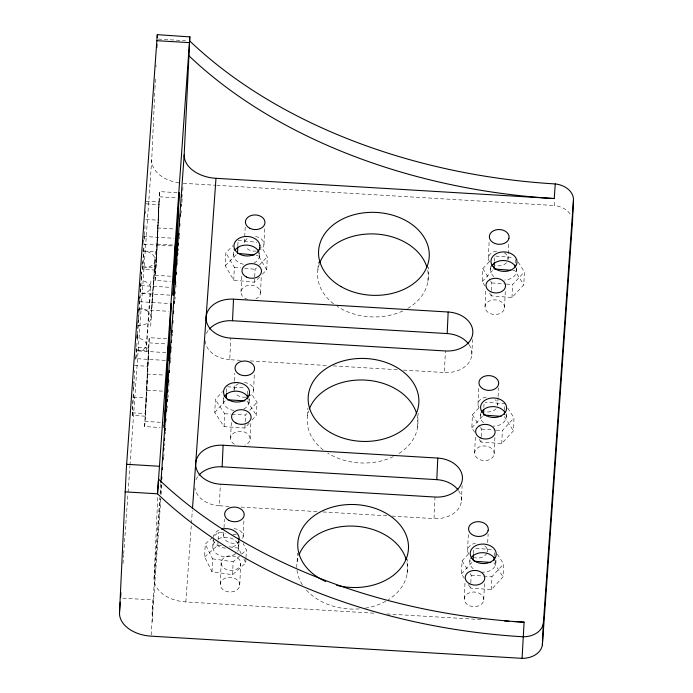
<?xml version="1.0" encoding="UTF-8"?>
<svg xmlns="http://www.w3.org/2000/svg" width="693" height="693" viewBox="0 0 693 693"><rect width="100%" height="100%" fill="white"/><g stroke="black" fill="none" stroke-linecap="round" stroke-linejoin="round"><path stroke-width="0.52" stroke-dasharray="3.46 2.6" d="M133.16 394.525L132.268 415.41L145.279 416.19L148.657 348.077L135.646 347.297M143.555 248.449L142.663 269.334L155.674 270.114L156.289 261.807M166.727 338.73L149.272 337.69L148.934 341.103L144.664 426.576L160.074 427.503M148.657 348.077L145.279 416.19M144.664 426.576L146.803 394.326L149.272 337.69M177.122 192.654L159.659 191.614L159.329 195.028L155.059 280.5L170.461 281.427M146.041 201.221L159.043 202.001L155.674 270.114M156.453 259.095L159.043 202.001M155.059 280.5L157.19 248.241L159.659 191.614M133.403 389.145L133.749 381.618M132.268 415.41L134.217 380.015M134.269 378.941L134.659 370.339M135.144 359.58L135.248 357.432M165.306 360.395L135.932 358.645L136.512 345.816M136.85 338.331L137.093 332.986M165.904 352.607L136.486 350.849A9.615 6.367 4.1 0 0 146.37 345.062A9.615 6.367 4.1 0 0 137.058 338.123L137.257 333.879M141.199 279.608L141.537 272.184M135.932 358.645L141.753 271.708M142.048 265.289L142.29 259.944M143.988 238.764L144.135 235.542M142.663 269.334L144.17 243.624M144.369 239.319L144.516 236.096M144.56 235.014L145.097 223.181M145.539 213.505L145.634 211.348M129.989 465.263L151.724 159.797L154.903 89.7M154.955 88.617L155.492 76.758M155.934 67.048L156.029 64.891M152.096 621.543L153.075 599.973L120.547 598.033M373.873 613.184L185.845 601.94A32.831 21.752 4.1 0 1 154.054 578.404L157.779 496.448M245.963 558.575L245.772 562.889L232.553 574.714L211.98 571.76L204.634 556.99L205.223 544.048L218.442 532.233L225.641 533.264M249.211 423.232L244.906 428.031L224.099 426.671L214.787 412.5L215.376 399.566L222.557 391.562M259.52 277.113L254.478 282.224L233.749 280.197L225.251 265.757L225.84 252.815L233.039 245.513M212.812 547.557L213.201 538.929M211.98 571.76L212.569 558.818L205.223 544.048M223.198 401.481L223.492 395.01M229.08 506.349L219.369 505.769L220.348 484.199M204.634 556.99L217.853 545.174L218.052 540.861M218.096 539.778L218.442 532.233M224.099 426.671L224.688 413.73L215.376 399.566M226.628 392.151L226.871 386.755L245.599 387.985M233.584 255.405L233.879 248.934M240.549 360.334L229.764 359.684L230.743 338.123M233.749 280.197L234.338 267.255L225.84 252.815M220.218 584.095L221.197 562.525M223.683 535.403L223.83 532.163M224.021 527.849L224.419 519.222M237.829 245.798L238.028 241.485M230.604 438.019L231.341 421.838M234.069 389.327L234.416 381.774M234.468 380.7L234.806 373.146M240.999 291.935L241.736 275.762M245.201 227.07L244.464 243.243A9.771 7.32 2.6 0 1 247.687 238.253M232.553 574.714L233.143 561.772L240.913 554.816M241.173 553.664L238.418 548.12L238.764 540.575M237.578 551.394A13.037 9.763 2.6 0 0 238.609 548.986L239.068 539.977M244.906 428.031L245.149 422.635M245.192 421.561L245.487 415.09L246.925 413.487M247.384 394.586L247.626 389.197M239.735 585.264A9.771 7.32 2.6 0 0 225.546 578.057A9.771 7.32 2.6 0 0 224.645 590.713A9.771 7.32 2.6 0 0 239.735 585.264L240.714 563.695A9.771 7.32 2.6 0 0 226.524 556.488A9.771 7.32 2.6 0 0 225.623 569.144A9.771 7.32 2.6 0 0 240.714 563.695M243.615 409.095A13.037 9.763 2.6 0 0 249.004 402.91L249.194 398.596M254.478 282.224L254.677 277.91M254.721 276.836L255.067 269.282L258.662 265.636M249.004 402.91L249.263 398.206M243.2 536.573L243.979 519.317M262.396 274.194L266.718 269.82L258.22 255.379L258.316 253.222M250.121 439.18L250.909 421.924M254.002 263.011A13.037 9.763 2.6 0 0 259.39 256.834L259.589 252.521M246.015 557.501L246.361 549.947L243.139 543.485M253.586 390.488L254.366 373.232M260.516 293.104L261.296 275.849M263.981 244.412L264.761 227.157M252.087 420.027L256.401 415.228L256.99 402.286L251.169 393.433M266.718 269.82L267.307 256.878L261.46 246.951M297.15 561.72L297.54 553.092M307.536 415.644L307.883 408.099M317.931 269.568L318.269 262.023M407.155 573.432L407.787 559.416M417.541 427.356L418.182 413.34M427.936 281.28L428.569 267.255M391.961 516.094L434.026 518.607L435.005 497.037M403.43 370.079L444.412 372.531L445.4 350.961M461.434 500.684L462.118 485.594M464.301 578.326L461.451 573.882L462.04 560.94L468.589 553.785M471.82 354.608L472.505 339.509M474.688 432.233L471.838 427.789L472.427 414.847L478.993 407.692M464.249 598.752L464.986 582.579M467.61 550.06L468.39 532.804M485.048 286.044L482.241 281.583L482.83 268.641L489.475 261.53M474.636 452.676L475.424 435.421M469.819 561.659L469.923 559.502M477.997 403.976L478.776 386.72M497.34 554.157L503.62 563.937L503.04 576.879L491.38 589.604L470.59 588.106L470.79 583.792M470.833 582.709L471.179 575.164L470.036 573.388M473.449 553.603L473.691 548.215M485.031 306.601L485.81 289.345M480.214 415.583L480.31 413.426M488.383 257.9L489.171 240.644M507.744 408.09L514.015 417.879L513.426 430.821L501.758 443.537L480.968 442.021L481.159 437.707M481.211 436.625L481.548 429.08L480.414 427.295M483.853 407.527L484.052 403.213M490.601 269.508L490.748 266.268M518.225 262.11L524.393 271.933L523.804 284.875L511.988 297.514L491.207 295.868L491.406 291.554M491.458 290.471L491.796 282.926L490.679 281.141M494.404 261.391L494.646 256.003M483.766 599.921A9.771 7.32 2.6 0 0 469.577 592.723A9.771 7.32 2.6 0 0 468.676 605.37A9.771 7.32 2.6 0 0 483.766 599.921L484.546 582.666M487.118 552.009L487.525 546.924M487.725 542.61L488.115 533.982M494.152 453.846A9.771 7.32 2.6 0 0 479.972 446.647A9.771 7.32 2.6 0 0 479.071 459.294A9.771 7.32 2.6 0 0 494.152 453.846L494.941 436.59M498.068 397.609L497.721 405.162A9.884 7.398 2.6 0 0 495.209 399.766M498.12 396.535L498.51 387.907M491.38 589.604L491.969 576.663L503.62 563.937M504.547 307.77A9.771 7.32 2.6 0 0 490.358 300.563A9.771 7.32 2.6 0 0 489.457 313.219A9.771 7.32 2.6 0 0 504.547 307.77L505.275 291.588M494.187 556.184L494.438 550.796M507.9 259.858L508.896 241.822M495.841 563.218L495.989 559.987M501.758 443.537L502.347 430.596L514.015 417.879M504.599 410.117L504.894 403.647L485.135 402.209M506.228 417.143L506.427 412.829M511.988 297.514L512.577 284.572L524.393 271.933M515.176 263.037L515.427 257.649M516.623 271.067L516.77 267.827M570.131 214.007A20.703 15.506 2.6 0 0 554.279 205.509L554.521 200.121M259.39 256.834L259.554 254.288A13.037 9.763 2.6 0 0 259.165 252.599M137.716 324.333L138.02 320.079M138.626 311.564L138.851 308.376M139.458 299.861L139.683 296.673M140.367 287.093L140.592 283.905M141.199 275.39L141.424 272.202M137.058 338.123L137.361 333.87M137.742 328.551L138.349 320.036M138.427 318.971L139.18 308.333M139.484 304.08L140.012 296.63M140.315 292.368L140.922 283.861M123.007 563.487L123.623 554.85M123.701 553.776L127.997 493.329M128.075 492.247L129.92 466.346M146.37 345.062L150.909 281.254M146.24 351.438L150.329 293.979M151.429 308.922L155.518 251.464M151.039 317.55L155.128 260.092A13.037 8.637 4.1 0 0 142.507 250.684M150.65 326.178L154.738 268.719M154.054 578.404L159.806 497.565M160.109 493.251L160.802 483.549M152.036 614.587L160.282 498.648M160.585 494.343L161.278 484.641M151.126 635.109L160.837 498.665M161.14 494.352L161.833 484.65M163.825 456.626L163.981 454.469M164.596 445.842L164.743 443.685M165.436 433.983L165.592 431.826M167.273 408.116L167.429 405.959M168.044 397.34L168.2 395.183M168.884 385.481L169.04 383.324M170.729 359.606L170.876 357.449M171.492 348.83L171.647 346.673M172.41 335.897L172.566 333.74M175.017 299.246L175.173 297.089M175.866 287.387L176.013 285.23M177.703 261.521L177.858 259.364M178.473 250.736L178.621 248.579M179.314 238.877L179.47 236.729M181.15 213.011L181.306 210.854M181.921 202.235L182.224 197.921M182.744 190.618L182.969 187.482M185.845 601.94L191.355 524.48M191.433 523.406L192.351 510.498M214.787 412.5L226.282 399.696M249.801 410.291L256.99 402.286M471.838 427.789L482.778 415.869M461.451 573.882L473.102 561.157M482.241 281.583L492.576 270.521M225.251 265.757L236.763 254.08M259.39 264.908L267.307 256.878M241.692 554.123L246.361 549.947M158.255 39.077L185.533 40.705M183.264 183.316L215.618 185.248M216.701 185.317L554.279 205.509M159.537 196.812L177.001 197.851M145.98 203.82L158.992 204.6M145.868 219.464L157.883 220.183M157.328 227.971L174.783 229.019M143.356 236.426L173.787 238.245M157.389 244.144L172.8 245.062M143.849 244.282L173.233 246.032M143.832 251.152L156.835 251.931M142.723 266.736L155.726 267.515M155.171 275.303L173.666 276.412M141.121 285.603L170.504 287.361M169.993 295.149L140.566 293.39A9.615 6.367 4.1 0 0 150.45 287.604A9.615 6.367 4.1 0 0 141.147 280.665M139.769 301.732L170.192 303.56M138.158 309.468L168.59 311.287M149.151 342.888L166.615 343.927M135.585 349.896L148.597 350.675M250.26 360.914L327.919 365.558M333.316 365.887L398.033 369.759M134.477 365.48L147.488 366.259M146.933 374.047L164.397 375.095M147.003 390.22L162.405 391.138M133.437 397.228L146.448 398.007M132.328 412.811L145.339 413.591M144.785 421.379L163.271 422.487M240.947 507.059L317.533 511.642M322.921 511.962L387.647 515.835M386.841 613.963L476.541 619.325M477.616 619.395L483.021 619.715M224.688 413.73L230.925 414.137M231.964 414.206L245.487 415.09M475.77 548.362L492.402 549.566M471.179 575.164L482.614 575.987M483.653 576.065L491.969 576.663M481.548 429.08L495.071 430.067M496.11 430.136L502.347 430.596M495.686 256.081L513.348 257.484M512.759 270.426L514.838 270.591L523.804 284.875M491.796 282.926L505.31 283.991M506.34 284.078L512.577 284.572M238.071 240.41L256.731 242.238M256.141 255.18L258.22 255.379M234.338 267.255L240.558 267.862M244.698 268.269L255.067 269.282M232.839 534.294L236.954 534.883M217.853 545.174L222.999 545.911M229.166 546.794L238.418 548.12M212.569 558.818L233.143 561.772M247.089 401.056L256.401 415.228M493.892 562.655L503.04 576.879M462.04 560.94L467.749 569.828M468.303 584.545L470.59 588.106M504.305 416.588L513.426 430.821M472.427 414.847L479.842 426.412M479.253 439.353L480.968 442.021M482.83 268.641L490.116 280.249M489.527 293.191L491.207 295.868M243.936 559.199L245.772 562.889M243.434 264.258A13.037 9.763 2.6 0 1 233.749 252.858M505.968 414.596A13.037 9.763 2.6 0 1 493.373 426.134M483.532 422.695A13.037 9.763 2.6 0 1 480.838 413.089M427.702 270.443A55.397 41.485 2.6 0 1 407.337 308.628M402.806 310.966A55.397 41.485 2.6 0 1 337.11 306.358M333.55 303.811A55.397 41.485 2.6 0 1 319.395 263.773M516.354 268.52A13.037 9.763 2.6 0 1 504.625 280.041M493.918 276.62A13.037 9.763 2.6 0 1 491.224 267.013M229.764 359.684A26.065 19.525 2.6 0 1 205.093 339.674M206.375 333.662A26.065 19.525 2.6 0 1 208.593 329.981M469.031 344.664A26.065 19.525 2.6 0 1 444.412 372.531M406.921 562.595A55.397 41.485 2.6 0 1 388.401 599.67M385.68 601.273A55.397 41.485 2.6 0 1 365.324 608.159M359.234 608.887A55.397 41.485 2.6 0 1 305.284 588.747M302.339 584.719A55.397 41.485 2.6 0 1 298.285 556.886M495.573 560.672A13.037 9.763 2.6 0 1 482.137 572.175M473.146 568.78A13.037 9.763 2.6 0 1 470.14 559.979M247.73 299.428A9.771 7.32 2.6 0 1 242.411 288.539A9.771 7.32 2.6 0 1 257.631 287.456A9.771 7.32 2.6 0 1 255.925 298.839M255.587 236.608A9.771 7.32 2.6 0 1 263.565 241.883A9.771 7.32 2.6 0 1 260.75 249.411M256.245 251.039A9.771 7.32 2.6 0 1 245.513 246.977M506.531 262.69A9.884 7.398 2.6 0 1 495.192 265.471M489.449 261.668A9.884 7.398 2.6 0 1 498.778 251.109M504.339 252.78A9.884 7.398 2.6 0 1 508.116 259.078M234.347 444.248A9.771 7.32 2.6 0 1 233.628 433.16A9.771 7.32 2.6 0 1 248.345 434.528A9.771 7.32 2.6 0 1 244.794 445.218M244.352 382.605A9.771 7.32 2.6 0 1 253.04 387.656A9.771 7.32 2.6 0 1 250.364 395.486M245.85 397.115A9.771 7.32 2.6 0 1 235.118 393.052M234.269 391.233A9.771 7.32 2.6 0 1 238.661 383.593M496.136 408.775A9.884 7.398 2.6 0 1 484.797 411.547M479.054 407.753A9.884 7.398 2.6 0 1 488.383 397.184M416.865 414.57A55.397 41.485 2.6 0 1 397.877 454.158M393.355 456.6A55.397 41.485 2.6 0 1 327.642 453.031M323.155 449.887A55.397 41.485 2.6 0 1 308.68 410.81M219.369 505.769A26.065 19.525 2.6 0 1 194.837 487.803M195.98 479.747A26.065 19.525 2.6 0 1 198.917 475.199M458.636 490.739A26.065 19.525 2.6 0 1 434.026 518.607M486.858 553.127A9.884 7.398 2.6 0 1 474.41 557.622M468.667 553.828A9.884 7.398 2.6 0 1 475.424 543.364M484.814 545.841A9.884 7.398 2.6 0 1 487.335 551.238M233.957 528.681A9.771 7.32 2.6 0 1 242.732 538.435M239.969 541.562A9.771 7.32 2.6 0 1 228.11 542.021A9.771 7.32 2.6 0 1 224.151 533.532M155.128 260.092A13.037 8.637 4.1 0 1 141.727 267.94M233.87 410.49A13.037 9.763 2.6 0 1 224.393 396.526M248.778 398.683A13.037 9.763 2.6 0 1 249.159 400.363M235.741 553.508A13.037 9.763 2.6 0 1 217.377 554.287A13.037 9.763 2.6 0 1 215.844 540.497M218.356 538.833A13.037 9.763 2.6 0 1 238.773 546.448M239.007 540.358A13.037 9.763 2.6 0 1 230.596 547.652M225.563 548.12A13.037 9.763 2.6 0 1 213.297 539.57A13.037 9.763 2.6 0 1 221.769 529.097M179.028 182.874A32.588 21.587 4.1 0 1 151.724 159.797M139.267 308.212A13.037 8.637 4.1 0 1 151.022 317.827A13.037 8.637 4.1 0 1 137.638 325.398"/><path stroke-width="1.04" d="M157.268 37.595L157.32 34.65L189.856 36.894L184.182 154.782L160.88 482.475M189.726 40.956A469.828 311.261 4.1 0 0 555.258 183.94A20.703 15.506 2.6 0 1 573.492 199.705L572.513 221.266L542.376 644.897A20.703 15.506 2.6 0 1 522.072 658.35L151.057 636.157A32.588 21.587 4.1 0 1 119.508 612.638L126.334 468.598L157.285 34.65M156.817 47.644L156.964 44.404M158.411 482.423L158.558 479.192A469.828 311.261 4.1 0 0 524.09 622.175L522.072 658.35M198.917 475.199A26.065 19.525 2.6 0 1 222.141 466.813L223.12 445.244L437.777 458.082A26.065 19.525 2.6 0 1 462.413 479.123A26.065 19.525 2.6 0 1 435.005 497.037L220.348 484.199A26.065 19.525 2.6 0 1 195.721 463.167A26.065 19.525 2.6 0 1 223.12 445.244M226.334 398.622L226.576 393.226M209.303 329.123A26.065 19.525 2.6 0 1 232.527 320.738L233.515 299.168L448.163 312.006A26.065 19.525 2.6 0 1 472.799 333.038A26.065 19.525 2.6 0 1 445.4 350.961L230.743 338.123A26.065 19.525 2.6 0 1 206.107 317.082A26.065 19.525 2.6 0 1 233.515 299.168M237.482 253.352L237.777 246.881M247.184 398.899L247.332 395.668M249.341 395.729L249.437 393.572M258.368 252.148L258.463 249.991M259.728 249.653L259.832 247.496M458.108 489.986A26.065 19.525 2.6 0 0 436.798 479.651L437.777 458.082M468.494 343.91A26.065 19.525 2.6 0 0 447.184 333.576L448.163 312.006M473.154 560.074L473.397 554.686M483.506 415.072L483.757 409.684M494.352 262.474L494.057 268.945L510.68 270.261M493.996 560.498L494.144 557.267M504.4 414.431L504.547 411.2M514.986 267.351L515.081 265.194M542.376 644.897L543.355 623.328L573.492 199.705M239.05 539.656L239.163 537.82A13.037 9.763 2.6 0 0 221.769 529.097M189.847 36.599L157.519 493.797A469.828 311.261 4.1 0 0 523.05 636.78A20.703 15.506 2.6 0 0 543.355 623.328M142.871 243.243L143.079 240.324M119.508 612.638L120.253 602.2M120.625 596.95L120.937 592.636M158.558 479.192L157.519 493.797L125 491.857M161.66 479.244L161.816 477.096M162.353 469.551L162.508 467.394M163.037 459.849L163.193 457.692M163.73 450.147L163.886 447.99M164.423 440.445L164.579 438.288M165.107 430.743L165.263 428.586M165.8 421.041L165.956 418.884M166.493 411.339L166.641 409.182M167.178 401.637L167.334 399.48M167.871 391.935L168.027 389.778M168.564 382.233L168.711 380.076M169.248 372.531L169.404 370.374M169.941 362.829L170.097 360.681M170.712 352.053L170.859 349.896M171.396 342.351L171.552 340.194M172.089 332.649L172.245 330.492M172.782 322.947L172.929 320.79M173.467 313.245L173.622 311.088M174.16 303.543L174.315 301.394M174.853 293.849L175 291.692M175.537 284.147L175.693 281.99M176.23 274.445L176.386 272.288M176.923 264.743L177.07 262.586M177.607 255.041L177.763 252.884M178.3 245.339L178.456 243.182M178.993 235.637L179.141 233.48M179.678 225.935L179.833 223.778M180.371 216.233L180.526 214.076M181.055 206.531L181.211 204.374M181.748 196.829L181.904 194.672M192.507 508.341L215.982 178.309A32.831 21.752 4.1 0 1 184.182 154.782M215.982 178.309L554.218 198.544L555.258 183.94M156.757 40.679L189.276 42.628M232.527 320.738L447.184 333.576M222.141 466.813L436.798 479.651M126.62 464.301L159.147 466.25M504.634 621.006L508.957 621.266M513.279 621.526L524.09 622.175M227.321 399.766L245.01 400.926M474.142 561.235L490.774 562.43M484.546 415.15L501.186 416.363M238.522 253.447L254.071 254.972M481.228 412.3A13.037 9.763 2.6 0 1 492.775 406.592A13.037 9.763 2.6 0 1 504.833 412.17M234.788 250.45A13.037 9.763 2.6 0 1 247.184 245.105A13.037 9.763 2.6 0 1 258.827 251.784M491.623 266.225A13.037 9.763 2.6 0 1 503.17 260.516A13.037 9.763 2.6 0 1 515.228 266.086M319.742 262.829A55.397 41.485 2.6 0 1 374.696 233.974A55.397 41.485 2.6 0 1 426.992 267.524M298.96 554.98A55.397 41.485 2.6 0 1 353.915 526.126A55.397 41.485 2.6 0 1 406.211 559.675M325.727 581.531A55.397 41.485 2.6 0 1 321.803 511.157A55.397 41.485 2.6 0 1 407.882 540.912A55.397 41.485 2.6 0 1 336.651 585.308M470.842 558.376A13.037 9.763 2.6 0 1 482.389 552.668A13.037 9.763 2.6 0 1 494.447 558.246M572.357 219.395A20.703 15.506 2.6 0 1 572.513 221.266M309.355 408.905A55.397 41.485 2.6 0 1 364.301 380.05A55.397 41.485 2.6 0 1 416.597 413.6M554.218 198.544A469.828 311.261 4.1 0 1 188.687 55.57M224.393 396.526A13.037 9.763 2.6 0 1 236.226 391.155A13.037 9.763 2.6 0 1 248.007 397.063M164.172 425.589L164.18 427.746L166.32 395.486L168.78 338.86L164.172 425.589M174.567 279.513L174.567 281.67L176.706 249.411L179.175 192.775L174.567 279.513M170.686 311.408L168.451 360.585L171.24 303.621L170.686 311.408M175.329 246.162L173.094 295.339L175.883 238.375L175.329 246.162M249.558 391.736L249.393 394.282A13.037 9.763 2.6 0 1 229.062 400.121A13.037 9.763 2.6 0 1 230.102 383.688A13.037 9.763 2.6 0 1 249.558 391.736M259.944 245.66L259.788 248.207A13.037 9.763 2.6 0 1 239.449 254.045A13.037 9.763 2.6 0 1 240.488 237.612A13.037 9.763 2.6 0 1 259.944 245.66M508.879 238.288L508.619 239.406A9.884 7.398 2.6 0 1 492.489 242.195A9.884 7.398 2.6 0 1 495.538 229.981A9.884 7.398 2.6 0 1 509.095 237.508L508.879 238.288M498.484 384.364L498.232 385.481A9.884 7.398 2.6 0 1 482.094 388.279A9.884 7.398 2.6 0 1 485.143 376.056A9.884 7.398 2.6 0 1 498.7 383.593L498.484 384.364M488.097 530.44L487.837 531.557A9.884 7.398 2.6 0 1 471.708 534.355A9.884 7.398 2.6 0 1 474.757 522.132A9.884 7.398 2.6 0 1 488.314 529.669L488.097 530.44M486.512 415.783A13.037 9.763 2.6 0 0 506.626 408.515A13.037 9.763 2.6 0 0 487.707 398.908A13.037 9.763 2.6 0 0 486.512 415.783M496.898 269.698A13.037 9.763 2.6 0 0 517.013 262.439A13.037 9.763 2.6 0 0 498.102 252.832A13.037 9.763 2.6 0 0 496.898 269.698M490.436 291.649A9.771 7.32 2.6 0 0 505.526 286.2A9.771 7.32 2.6 0 0 491.337 278.993A9.771 7.32 2.6 0 0 490.436 291.649M340.913 286.53A55.397 41.485 2.6 0 0 428.915 259.71A55.397 41.485 2.6 0 0 351.905 215.332A55.397 41.485 2.6 0 0 340.913 286.53M476.117 561.858A13.037 9.763 2.6 0 0 496.231 554.591A13.037 9.763 2.6 0 0 477.321 544.993A13.037 9.763 2.6 0 0 476.117 561.858M480.05 437.725A9.771 7.32 2.6 0 0 495.131 432.276A9.771 7.32 2.6 0 0 480.951 425.078A9.771 7.32 2.6 0 0 480.05 437.725M246.405 276.983A9.771 7.32 2.6 0 0 261.495 271.535A9.771 7.32 2.6 0 0 247.306 264.336A9.771 7.32 2.6 0 0 246.405 276.983M249.87 228.292A9.771 7.32 2.6 0 0 264.96 222.843A9.771 7.32 2.6 0 0 250.771 215.644A9.771 7.32 2.6 0 0 249.87 228.292M236.018 423.068A9.771 7.32 2.6 0 0 251.1 417.61A9.771 7.32 2.6 0 0 236.919 410.412A9.771 7.32 2.6 0 0 236.018 423.068M239.483 374.376A9.771 7.32 2.6 0 0 254.565 368.919A9.771 7.32 2.6 0 0 240.384 361.72A9.771 7.32 2.6 0 0 239.483 374.376M330.518 432.605A55.397 41.485 2.6 0 0 418.52 405.786A55.397 41.485 2.6 0 0 341.519 361.408A55.397 41.485 2.6 0 0 330.518 432.605M469.655 583.801A9.771 7.32 2.6 0 0 484.745 578.352A9.771 7.32 2.6 0 0 470.556 571.153A9.771 7.32 2.6 0 0 469.655 583.801M229.088 520.452A9.771 7.32 2.6 0 0 244.179 515.003A9.771 7.32 2.6 0 0 229.989 507.796A9.771 7.32 2.6 0 0 229.088 520.452"/></g></svg>
